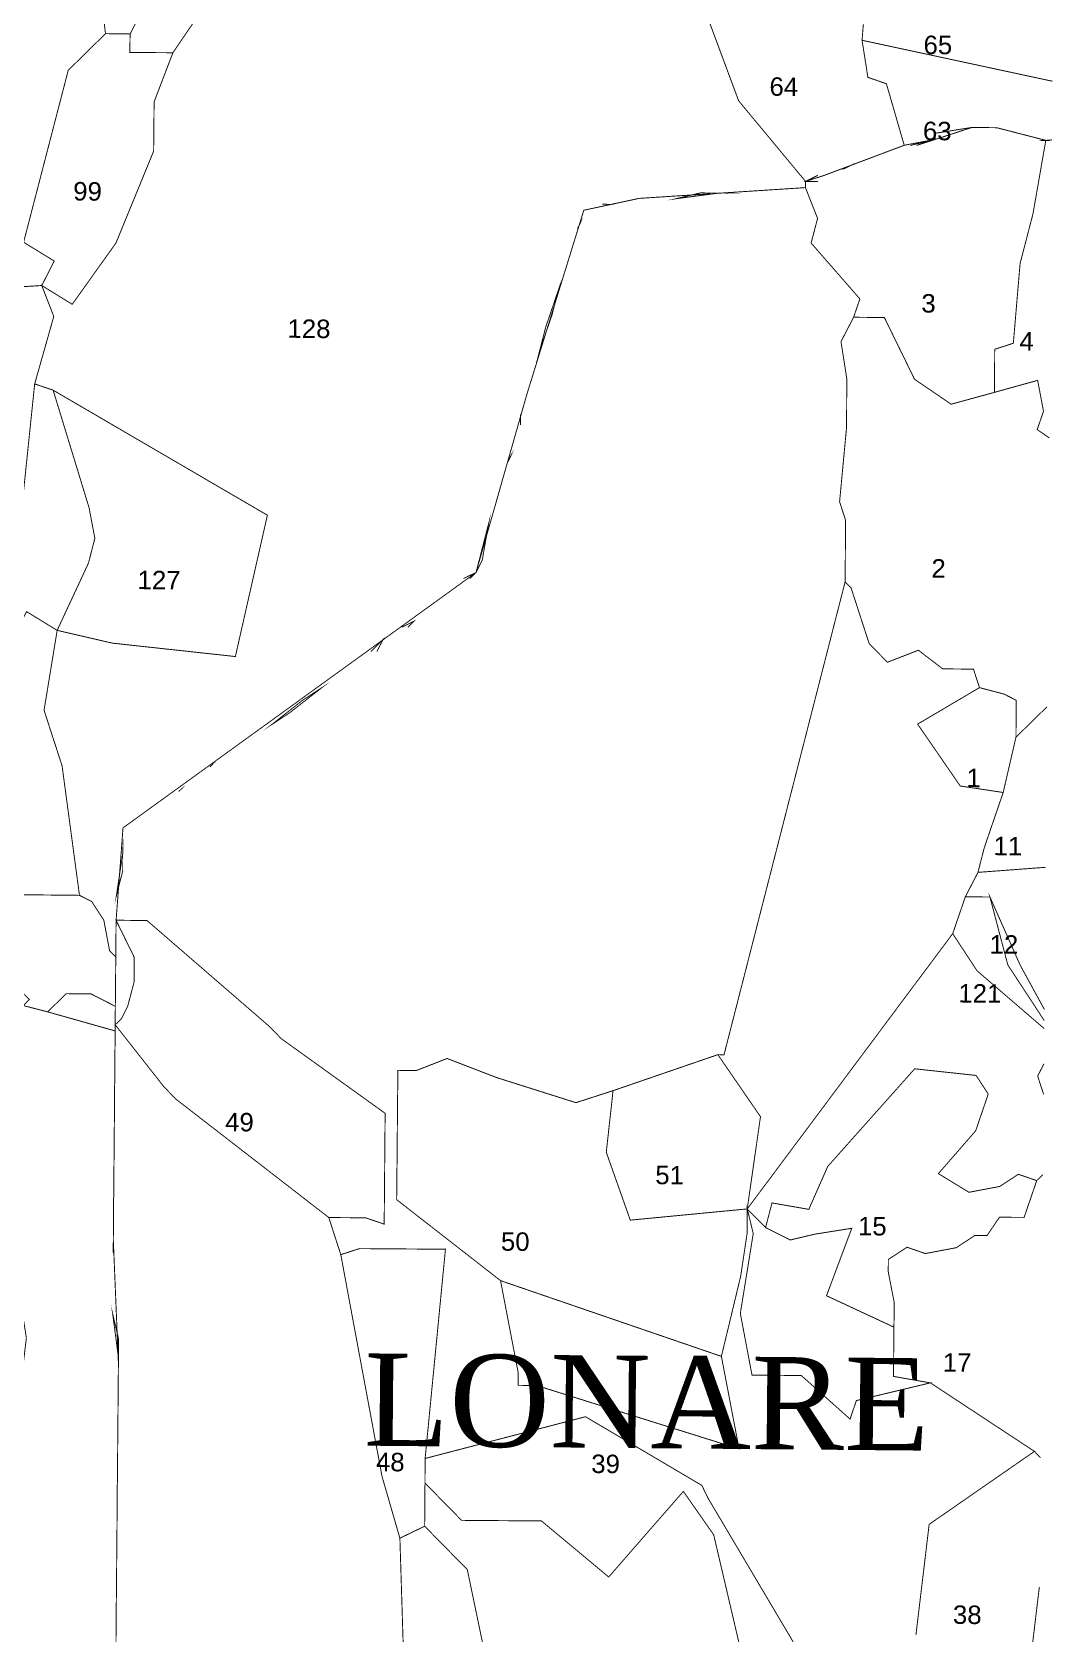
# Model space of a CAD drawing. Header units: metres. Extents: x 266684 to 275933, y 2060666 to 2074564.
# Drawn here: x 275208 to 275871, y 2066501 to 2067541 of the extents above; entities that cross this region are included whole.
import ezdxf

# ---------------------------------------------------------------- set-up
doc = ezdxf.new("R2010")
doc.units = ezdxf.units.M
for name, color, linetype in [('SURVEY NO.', 7, 'Continuous'), ('SURVEY PLOT BOUNDARY', 35, 'Continuous'), ('VILLAGE BOUNDARY', 212, 'Continuous'), ('VILLAGE NAME', 3, 'Continuous')]:
    doc.layers.add(name, color=color, linetype=linetype)
doc.styles.add('PDF Arial', font='arial.ttf')

# ---------------------------------------------------------------- blocks, each defined once
blk = doc.blocks.new('ERSUJATA')
at = {"layer": 'SURVEY PLOT BOUNDARY', "lineweight": 18, "const_width": 0.6}
for points in [[(275261.6, 2066388.8), (275264.1, 2066676.6), (275260.8, 2066756.6), (275262, 2066896.6), (275293.7, 2066856.3), (275301.6, 2066848.2), (275400.8, 2066771.4), (275408.6, 2066747.3), (275435.4, 2066603.2), (275447, 2066563.1), (275453.2, 2066363.1)], [(275749.5, 2066416.5), (275647.1, 2066589.3), (275643.2, 2066597.4), (275567.6, 2066642), (275463.4, 2066614.9), (275476.6, 2066750.8), (275420.7, 2066751.2), (275408.6, 2066747.3), (275400.8, 2066771.4), (275424.8, 2066771.2), (275436.8, 2066767.1), (275437.4, 2066839.1), (275369.9, 2066887.6), (275362, 2066895.7), (275282.6, 2066964.4), (275262.6, 2066964.5), (275267.1, 2067024.5), (275496.5, 2067190.4), (275529.5, 2067306.1), (275566.5, 2067425.7), (275602.5, 2067433.4), (275710.5, 2067440.4), (275718.4, 2067420.4), (275714.2, 2067404.4), (275745.9, 2067368.1), (275741.8, 2067356.2), (275733.6, 2067340.3), (275737.4, 2067316.2), (275737.2, 2067284.3), (275732.7, 2067236.3), (275736.6, 2067224.3), (275736.3, 2067184.3), (275657.6, 2066877.1), (275653.6, 2066877.2), (275585.5, 2066853.8), (275561.4, 2066846), (275509.6, 2066862.4), (275477.7, 2066874.7), (275457.7, 2066866.9), (275445.7, 2066867), (275444.9, 2066783), (275512.4, 2066730.4), (275523.9, 2066670.4), (275523.8, 2066662.4), (275535.8, 2066662.3), (275667.4, 2066621.1), (275655.9, 2066681.2), (275668.4, 2066733.1), (275672.6, 2066761), (275672.7, 2066777), (275676.6, 2066761), (275668.2, 2066709.1), (275675.8, 2066669), (275707.8, 2066668.8), (275739.5, 2066640.5), (275743.6, 2066652.5), (275791.7, 2066664), (275859.3, 2066619.5), (275790.9, 2066572.1), (275782.3, 2066500.2)], [(275853.9, 2066459.6), (275862.5, 2066531.5), (275853.9, 2066459.6)], [(275782.3, 2066500.2), (275790.9, 2066572.1), (275859.3, 2066619.5), (275863.2, 2066615.4), (275859.3, 2066619.5), (275791.7, 2066664), (275767.7, 2066668.2), (275768.2, 2066716.2), (275764.3, 2066736.2), (275764.4, 2066744.2), (275776.5, 2066752.1), (275788.4, 2066748), (275808.5, 2066751.8), (275820.5, 2066759.7), (275828.5, 2066759.7), (275836.6, 2066771.6), (275852.6, 2066771.5), (275860.8, 2066795.4), (275864.8, 2066799.3), (275860.8, 2066795.4), (275848.8, 2066799.5), (275836.8, 2066791.6), (275816.8, 2066787.8), (275796.9, 2066799.9), (275821.1, 2066827.7), (275829.3, 2066851.6), (275821.4, 2066863.7), (275781.5, 2066868), (275725, 2066804.6), (275712.7, 2066776.7), (275688.8, 2066780.9), (275684.6, 2066764.9), (275672.7, 2066777), (275806.2, 2066955.8), (275822, 2066931.7), (275865.7, 2066894.1), (275822, 2066931.7), (275806.2, 2066955.8), (275814.4, 2066979.7), (275830.4, 2066979.6), (275842, 2066935.5), (275857.8, 2066911.4), (275865.7, 2066899.3), (275857.8, 2066911.4), (275842, 2066935.5), (275830.4, 2066979.6), (275850, 2066935.4), (275865.8, 2066906.5), (275850, 2066935.4), (275830.4, 2066979.6), (275814.4, 2066979.7), (275822.6, 2066995.6), (275866.6, 2066998.9), (275822.6, 2066995.6), (275826.7, 2067011.6), (275839, 2067047.5), (275847.3, 2067083.4), (275867.5, 2067103.2), (275847.3, 2067083.4), (275847.5, 2067107.4), (275839.6, 2067111.4), (275823.6, 2067115.6), (275819.7, 2067127.6), (275799.7, 2067127.8), (275783.9, 2067139.9), (275763.8, 2067132.1), (275751.9, 2067144.2), (275740.2, 2067180.3), (275736.3, 2067184.3), (275736.6, 2067224.3), (275732.7, 2067236.3), (275737.2, 2067284.3), (275737.4, 2067316.2), (275733.6, 2067340.3), (275741.8, 2067356.2), (275761.8, 2067356), (275781.4, 2067315.9), (275805.2, 2067299.7), (275833.3, 2067307.4), (275861.4, 2067315.2), (275865.2, 2067295.1), (275861.1, 2067283.2), (275869, 2067277.8), (275861.1, 2067283.2), (275865.2, 2067295.1), (275861.4, 2067315.2), (275833.3, 2067307.4), (275833.5, 2067335.4), (275845.6, 2067339.3), (275850, 2067391.2), (275858.3, 2067423.1), (275866.7, 2067471.1), (275870.7, 2067471.4), (275866.7, 2067471.1), (275834.8, 2067479.3), (275818.8, 2067479.5), (275794.8, 2067471.7), (275774.7, 2067467.9), (275763.1, 2067507.9), (275751.1, 2067512), (275747.3, 2067536.1), (275871, 2067509.5), (275747.3, 2067536.1), (275751.8, 2067592)], [(275635.8, 2067581), (275667.1, 2067496.8), (275710.6, 2067444.4), (275710.5, 2067440.4), (275602.5, 2067433.4), (275566.5, 2067425.7), (275529.5, 2067306.1), (275496.5, 2067190.4), (275267.1, 2067024.5), (275262.6, 2066964.5), (275262.4, 2066944.5), (275262.4, 2066940.6), (275258.4, 2066944.6), (275254.6, 2066964.6), (275246.7, 2066976.7), (275238.8, 2066980.7), (275227.5, 2067064.8), (275215.8, 2067100.9), (275224.3, 2067152.8), (275260.2, 2067144.5), (275340.1, 2067135.8), (275360.9, 2067227.6), (275221.7, 2067308.8), (275209.7, 2067312.9), (275222.1, 2067356.7), (275214.3, 2067376.8), (275234.1, 2067364.6), (275262.5, 2067404.4), (275287, 2067464.1), (275287.3, 2067496.1), (275299.5, 2067528), (275315.7, 2067551.8)], [(275074.1, 2066442.4), (275135, 2066537.8), (275163.1, 2066553.6), (275175.2, 2066573.5), (275200, 2066657.2), (275204.3, 2066693.2), (275196.7, 2066741.2), (275152.8, 2066745.6), (275169.2, 2066797.4), (275202.2, 2066909.1), (275218.1, 2066905), (275262, 2066892.6), (275260.8, 2066756.6), (275264.1, 2066676.6), (275261.6, 2066388.8)]]:
    blk.add_lwpolyline(points, dxfattribs=at)
for points in [[(275372.1, 2067595.3), (275347.9, 2067575.5), (275335.9, 2067571.7), (275315.7, 2067551.8), (275299.5, 2067528), (275271.5, 2067528.2), (275271.7, 2067540.2), (275283.9, 2067564.1), (275267.9, 2067568.3), (275276, 2067576.2), (275256, 2067580.4), (275264.5, 2067640.3), (275264.6, 2067644.3), (275293, 2067692), (275308.9, 2067683.8), (275308.7, 2067663.9), (275312.6, 2067655.8), (275308.5, 2067635.9), (275324.4, 2067623.7), (275336.4, 2067627.6)], [(275264.5, 2067640.3), (275256, 2067580.4), (275251.9, 2067572.4), (275255.7, 2067540.4), (275231.5, 2067516.6), (275202.5, 2067404.9), (275222.4, 2067392.7), (275214.3, 2067376.8), (275158.3, 2067373.3), (275158.5, 2067401.3), (275166.5, 2067397.2), (275174.6, 2067409.1), (275170.7, 2067421.2), (275150.7, 2067425.3), (275163.5, 2067521.2), (275171.8, 2067553.1), (275203.8, 2067552.8), (275208.1, 2067588.8), (275224.1, 2067592.6), (275228.4, 2067620.6), (275240.4, 2067624.5), (275240.6, 2067644.5)], [(275679.9, 2067592.6), (275751.8, 2067592), (275747.3, 2067536.1), (275751.1, 2067512), (275763.1, 2067507.9), (275774.7, 2067467.9), (275722.6, 2067448.3), (275710.6, 2067444.4), (275667.1, 2067496.8), (275635.8, 2067581), (275651.9, 2067596.9)], [(275271.7, 2067540.2), (275255.7, 2067540.4), (275251.9, 2067572.4), (275256, 2067580.4), (275276, 2067576.2), (275267.9, 2067568.3), (275283.9, 2067564.1)], [(275271.7, 2067540.2), (275271.5, 2067528.2), (275299.5, 2067528), (275287.3, 2067496.1), (275287, 2067464.1), (275262.5, 2067404.4), (275234.1, 2067364.6), (275214.3, 2067376.8), (275222.4, 2067392.7), (275202.5, 2067404.9), (275231.5, 2067516.6), (275255.7, 2067540.4)], [(275833.3, 2067307.4), (275805.2, 2067299.7), (275781.4, 2067315.9), (275761.8, 2067356), (275741.8, 2067356.2), (275745.9, 2067368.1), (275714.2, 2067404.4), (275718.4, 2067420.4), (275710.5, 2067440.4), (275710.6, 2067444.4), (275722.6, 2067448.3), (275774.7, 2067467.9), (275794.8, 2067471.7), (275818.8, 2067479.5), (275834.8, 2067479.3), (275866.7, 2067471.1), (275858.3, 2067423.1), (275850, 2067391.2), (275845.6, 2067339.3), (275833.5, 2067335.4)], [(275209.7, 2067312.9), (275201, 2067229), (275157, 2067229.4), (275129.1, 2067241.6), (275073.3, 2067262.1), (275073.9, 2067330), (275133.9, 2067329.5), (275138.3, 2067373.5), (275158.3, 2067373.3), (275214.3, 2067376.8), (275222.1, 2067356.7)], [(275221.7, 2067308.8), (275245, 2067232.6), (275248.8, 2067212.6), (275244.7, 2067196.6), (275224.3, 2067152.8), (275204.4, 2067165), (275196.3, 2067149), (275188.3, 2067149.1), (275196.7, 2067193), (275201, 2067229), (275209.7, 2067312.9)], [(275224.3, 2067152.8), (275244.7, 2067196.6), (275248.8, 2067212.6), (275245, 2067232.6), (275221.7, 2067308.8), (275360.9, 2067227.6), (275340.1, 2067135.8), (275260.2, 2067144.5)], [(275751.9, 2067144.2), (275763.8, 2067132.1), (275783.9, 2067139.9), (275799.7, 2067127.8), (275819.7, 2067127.6), (275823.6, 2067115.6), (275783.4, 2067091.9), (275811.1, 2067051.7), (275839, 2067047.5), (275826.7, 2067011.6), (275822.6, 2066995.6), (275814.4, 2066979.7), (275806.2, 2066955.8), (275672.7, 2066777), (275681.3, 2066836.9), (275653.6, 2066877.2), (275657.6, 2066877.1), (275736.3, 2067184.3), (275740.2, 2067180.3)], [(275224.3, 2067152.8), (275215.8, 2067100.9), (275227.5, 2067064.8), (275238.8, 2066980.7), (275166.8, 2066981.4), (275150.8, 2066977.5), (275114.8, 2066981.8), (275102.9, 2066985.9), (275099.1, 2067014), (275107.3, 2067033.9), (275127.3, 2067033.7), (275131.3, 2067029.7), (275135.3, 2067037.6), (275131.4, 2067049.7), (275143.6, 2067069.5), (275151.5, 2067061.5), (275163.6, 2067069.4), (275159.7, 2067085.4), (275151.8, 2067089.5), (275148, 2067113.5), (275160.2, 2067133.4), (275188.3, 2067149.1), (275196.3, 2067149), (275204.4, 2067165)], [(275847.3, 2067083.4), (275839, 2067047.5), (275811.1, 2067051.7), (275783.4, 2067091.9), (275823.6, 2067115.6), (275839.6, 2067111.4), (275847.5, 2067107.4)], [(275238.8, 2066980.7), (275246.7, 2066976.7), (275254.6, 2066964.6), (275258.4, 2066944.6), (275262.4, 2066940.6), (275262.1, 2066908.6), (275246.2, 2066916.7), (275230.2, 2066916.8), (275218.1, 2066905), (275202.2, 2066909.1), (275206.2, 2066913.1), (275194.3, 2066925.2), (275166.3, 2066925.4), (275110.6, 2066949.9), (275114.8, 2066981.8), (275150.8, 2066977.5), (275166.8, 2066981.4)], [(275437.4, 2066839.1), (275436.8, 2066767.1), (275424.8, 2066771.2), (275400.8, 2066771.4), (275301.6, 2066848.2), (275293.7, 2066856.3), (275262, 2066896.6), (275266.1, 2066900.5), (275270.1, 2066908.5), (275274.3, 2066924.5), (275274.4, 2066940.4), (275266.5, 2066956.5), (275262.6, 2066964.5), (275274.6, 2066964.4), (275282.6, 2066964.4), (275362, 2066895.7), (275369.9, 2066887.6)], [(275266.1, 2066900.5), (275262, 2066896.6), (275262.1, 2066908.6), (275262.4, 2066940.6), (275262.4, 2066944.5), (275262.6, 2066964.5), (275266.5, 2066956.5), (275274.4, 2066940.4), (275274.3, 2066924.5), (275270.1, 2066908.5)], [(275262, 2066896.6), (275262, 2066892.6), (275218.1, 2066905), (275230.2, 2066916.8), (275246.2, 2066916.7), (275262.1, 2066908.6)], [(275509.6, 2066862.4), (275561.4, 2066846), (275585.5, 2066853.8), (275581.1, 2066813.8), (275596.7, 2066769.7), (275672.7, 2066777), (275672.6, 2066761), (275668.4, 2066733.1), (275655.9, 2066681.2), (275512.4, 2066730.4), (275444.9, 2066783), (275445.2, 2066811), (275445.4, 2066839), (275445.7, 2066867), (275457.7, 2066866.9), (275477.7, 2066874.7)], [(275672.7, 2066777), (275596.7, 2066769.7), (275581.1, 2066813.8), (275585.5, 2066853.8), (275653.6, 2066877.2), (275681.3, 2066836.9)], [(275860.8, 2066795.4), (275852.6, 2066771.5), (275836.6, 2066771.6), (275828.5, 2066759.7), (275820.5, 2066759.7), (275808.5, 2066751.8), (275788.4, 2066748), (275776.5, 2066752.1), (275764.4, 2066744.2), (275764.3, 2066736.2), (275768.2, 2066716.2), (275768, 2066700.2), (275724.2, 2066720.6), (275740.6, 2066764.4), (275716.6, 2066760.6), (275700.6, 2066756.8), (275684.6, 2066764.9), (275688.8, 2066780.9), (275712.7, 2066776.7), (275725, 2066804.6), (275781.5, 2066868), (275821.4, 2066863.7), (275829.3, 2066851.6), (275821.1, 2066827.7), (275796.9, 2066799.9), (275816.8, 2066787.8), (275836.8, 2066791.6), (275848.8, 2066799.5)], [(275861.4, 2066863.3), (275865.3, 2066851.3), (275861.4, 2066863.3), (275865.5, 2066871.3)], [(275684.6, 2066764.9), (275700.6, 2066756.8), (275716.6, 2066760.6), (275740.6, 2066764.4), (275724.2, 2066720.6), (275768, 2066700.2), (275767.7, 2066668.2), (275791.7, 2066664), (275743.6, 2066652.5), (275739.5, 2066640.5), (275707.8, 2066668.8), (275675.8, 2066669), (275668.2, 2066709.1), (275676.6, 2066761), (275672.7, 2066777)], [(275463.1, 2066570.9), (275447, 2066563.1), (275435.4, 2066603.2), (275408.6, 2066747.3), (275420.7, 2066751.2), (275476.6, 2066750.8), (275463.4, 2066614.9), (275463.3, 2066598.9)], [(275655.9, 2066681.2), (275667.4, 2066621.1), (275535.8, 2066662.3), (275523.8, 2066662.4), (275523.9, 2066670.4), (275512.4, 2066730.4)], [(275643.2, 2066597.4), (275647.1, 2066589.3), (275749.5, 2066416.5), (275721.6, 2066420.7), (275685.6, 2066417.1), (275650.9, 2066565.3), (275631.2, 2066593.5), (275606.9, 2066565.7), (275582.7, 2066537.9), (275539, 2066574.3), (275487.1, 2066574.7), (275463.3, 2066598.9), (275463.4, 2066614.9), (275567.6, 2066642)], [(275685.6, 2066417.1), (275669.7, 2066429.2), (275661.7, 2066429.3), (275653.6, 2066417.3), (275629.3, 2066377.6), (275625.4, 2066389.6), (275577.6, 2066414), (275509.5, 2066394.6), (275497.2, 2066358.7), (275481.6, 2066402.8), (275510, 2066450.6), (275490.8, 2066542.7), (275463.1, 2066570.9), (275463.3, 2066598.9), (275487.1, 2066574.7), (275539, 2066574.3), (275582.7, 2066537.9), (275606.9, 2066565.7), (275631.2, 2066593.5), (275650.9, 2066565.3)], [(275497.1, 2066350.7), (275485.1, 2066350.8), (275449.1, 2066351.1), (275453.2, 2066363.1), (275447, 2066563.1), (275463.1, 2066570.9), (275490.8, 2066542.7), (275510, 2066450.6), (275481.6, 2066402.8), (275497.2, 2066358.7)]]:
    blk.add_lwpolyline(points, close=True, dxfattribs=at)
at = {"layer": 'VILLAGE BOUNDARY', "lineweight": 0, "const_width": 0.6}
for points in [[(275778.7, 2067467.8), (275794.8, 2067471.7), (275794.8, 2067475.7), (275818.8, 2067479.5)], [(275822.8, 2067479.4), (275818.8, 2067479.5), (275794.8, 2067471.7), (275782.7, 2067467.8)], [(275718.6, 2067448.4), (275710.6, 2067444.4), (275718.6, 2067444.4)], [(275488.4, 2067186.5), (275496.5, 2067190.4), (275500.5, 2067198.4), (275504.7, 2067222.3), (275500.6, 2067206.4), (275496.5, 2067190.4), (275492.4, 2067186.4)], [(275448.2, 2067154.8), (275456.2, 2067158.8), (275452.2, 2067154.8)], [(275428.1, 2067139), (275436.1, 2067146.9), (275432, 2067139)], [(275261, 2066784.6), (275260.9, 2066772.6), (275261, 2066780.6)], [(275263.3, 2066588.7), (275263.4, 2066600.7), (275263.4, 2066592.7)]]:
    blk.add_lwpolyline(points, dxfattribs=at)
for points in [[(275870.7, 2067471), (275862.7, 2067471.1)], [(275742.7, 2067456.1), (275734.6, 2067452.2)], [(275586.5, 2067429.5), (275578.5, 2067429.6)], [(275670.5, 2067436.8), (275654.5, 2067436.9), (275626.5, 2067433.2), (275642.5, 2067437)], [(275566.4, 2067421.7), (275562.4, 2067413.7)], [(275550, 2067373.9), (275545.9, 2067357.9), (275537.7, 2067334), (275541.8, 2067349.9)], [(275525.4, 2067294.1), (275525.3, 2067286.1)], [(275521.1, 2067270.2), (275517.1, 2067262.2)], [(275395.9, 2067115.3), (275383.8, 2067107.4), (275363.7, 2067091.6), (275375.7, 2067099.5)], [(275327.5, 2067067.9), (275323.5, 2067064)], [(275307.4, 2067052.1), (275303.3, 2067048.1)], [(275267.1, 2067024.5), (275267, 2067008.5), (275262.8, 2066980.5), (275266.9, 2066996.5)], [(275262.4, 2066940.6), (275262.3, 2066932.6)], [(275262.2, 2066916.6), (275262.1, 2066908.6)], [(275261.7, 2066864.6), (275261.4, 2066824.6)], [(275260.8, 2066756.6), (275260.7, 2066748.6)], [(275260.4, 2066708.7), (275264.2, 2066692.6), (275264, 2066664.6), (275264.1, 2066680.6)], [(275263.6, 2066624.7), (275263.6, 2066616.7)], [(275263, 2066548.7), (275262.6, 2066508.7)]]:
    blk.add_lwpolyline(points, close=True, dxfattribs=at)
at = {"layer": 'SURVEY NO.', "attachment_point": 7, "rotation": 359.4987, "style": 'PDF Arial'}
for s, insert, char_height in [('65', (275787.2, 2067527), 11.99), ('64', (275687.1, 2067499.9), 11.99), ('63', (275786.8, 2067471.1), 11.99), ('99', (275234.7, 2067431.9), 11.99), ('3', (275785.8, 2067359.1), 12), ('128', (275373.9, 2067342.7), 11.99), ('4', (275849.5, 2067334.6), 12), ('127', (275276.5, 2067179.6), 11.99), ('2', (275792.3, 2067187.1), 12), ('1', (275815.1, 2067051), 12), ('11', (275832.7, 2067006.8), 11.99), ('12', (275830.1, 2066942.9), 11.99), ('121', (275809.8, 2066911.1), 11.99), ('49', (275333.4, 2066827.3), 11.99), ('51', (275612.9, 2066792.9), 11.99), ('15', (275744.6, 2066759.7), 11.99), ('50', (275512.6, 2066749.7), 11.99), ('17', (275799.7, 2066671.3), 11.99), ('48', (275431.4, 2066606.5), 11.99), ('39', (275571.3, 2066605.3), 11.99), ('38', (275806.3, 2066507.3), 11.99)]:
    blk.add_mtext(s, dxfattribs=dict(at, insert=insert, char_height=char_height))
at = {"layer": 'VILLAGE NAME', "insert": (275423.5, 2066622.3), "char_height": 59.969, "width": 101.824, "attachment_point": 7, "rotation": 359.4987, "style": 'PDF Arial'}
blk.add_mtext('{\\fTimes New Roman|b0|i0|c0|p18;LONARE }', dxfattribs=at)

msp = doc.modelspace()

# ---------------------------------------------------------------- block references
msp.add_blockref('ERSUJATA', (0, 0))

doc.saveas('drawing.dxf')
